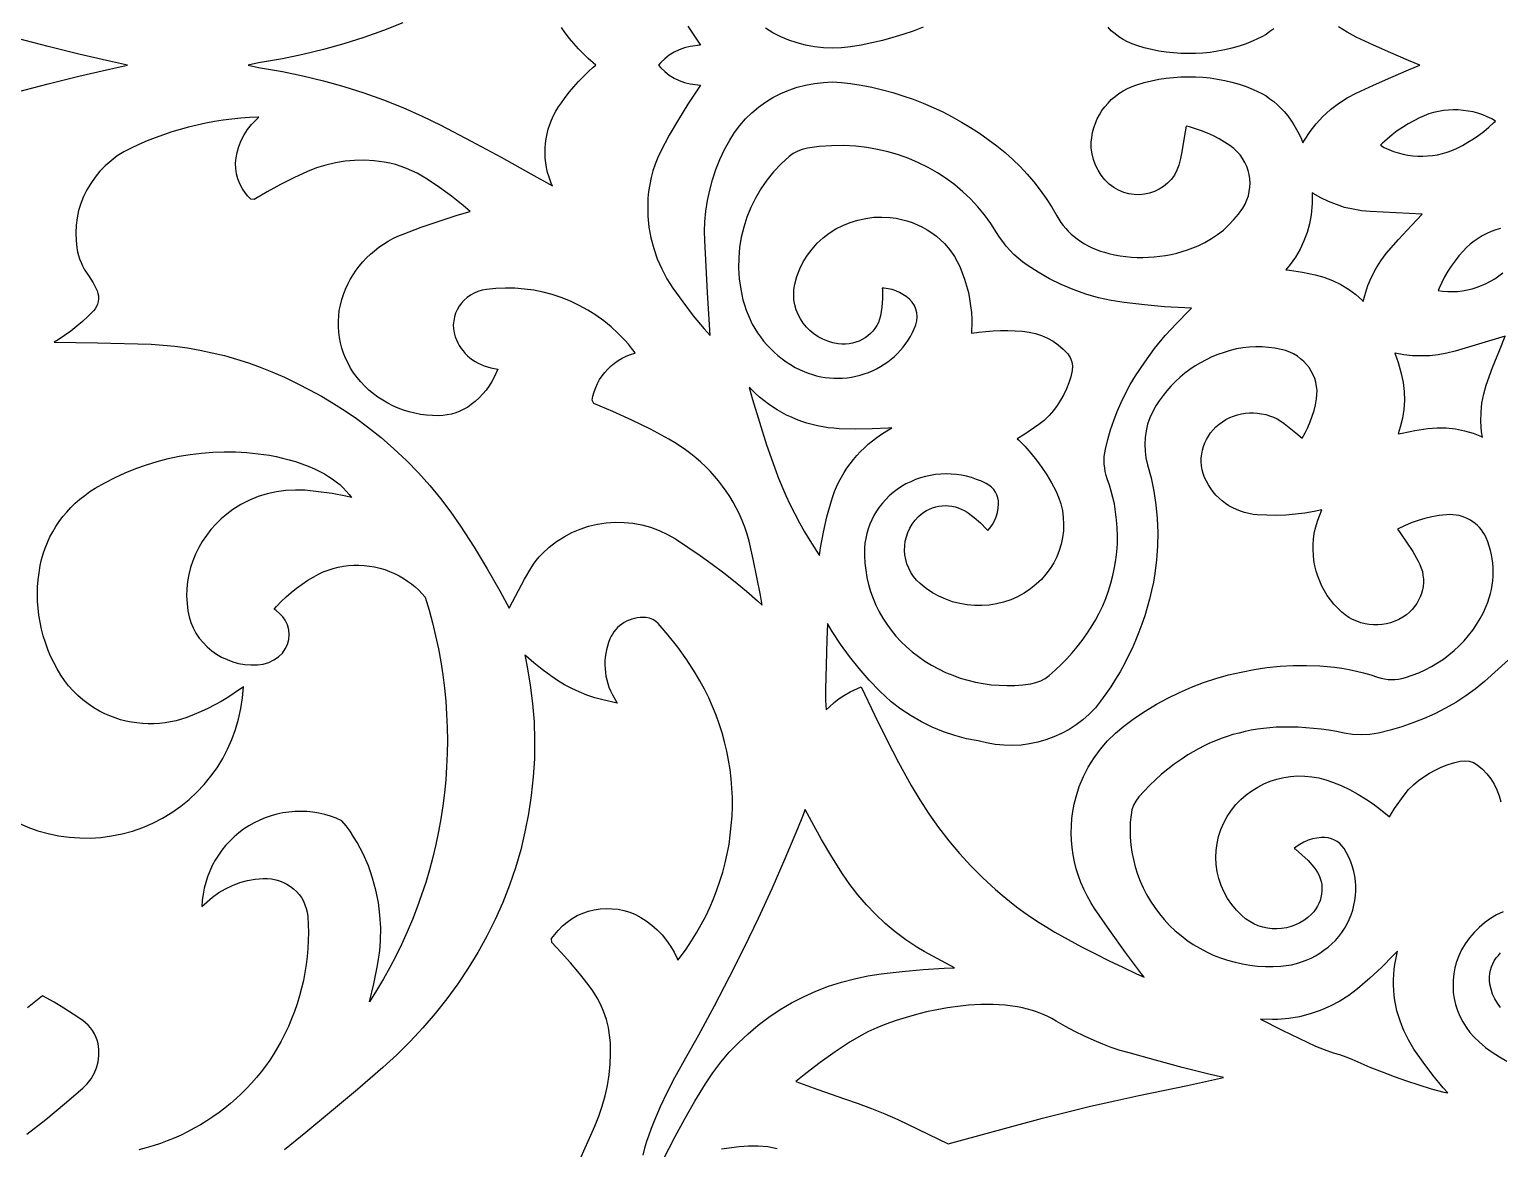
# Model space of a CAD drawing. Extents: x 2828 to 3228, y -800 to 800.
# Drawn here: x 2908.5 to 3010.6, y -75.3 to 2.5 of the extents above; entities that cross this region are included whole.
import ezdxf

# ---------------------------------------------------------------- set-up
doc = ezdxf.new("R2010")
doc.units = 0
doc.layers.add('LAYER_1', color=18, linetype='CONTINUOUS')

msp = doc.modelspace()

# ---------------------------------------------------------------- linework, layer by layer
at = {"layer": 'LAYER_1'}
for points in [[(2934.47, 2.95), (2933.12, 2.41), (2931.75, 1.92), (2930.36, 1.48), (2928.96, 1.08), (2927.53, 0.74), (2926.1, 0.45), (2924.45, 0.16), (2923.72, 0), (2923.72, 0), (2923.72, 0), (2924.45, -0.16), (2926.1, -0.45), (2927.53, -0.74), (2928.96, -1.08), (2930.36, -1.48), (2931.75, -1.92), (2933.12, -2.41), (2934.47, -2.95), (2935.8, -3.54), (2937.11, -4.18), (2939.21, -5.27), (2941.3, -6.39), (2943.36, -7.54), (2944.86, -8.39), (2944.79, -8.26), (2944.62, -7.79), (2944.52, -7.46), (2944.45, -7.12), (2944.39, -6.79), (2944.36, -6.45), (2944.34, -6.11), (2944.35, -5.77), (2944.38, -5.44), (2944.42, -5.11), (2944.49, -4.77), (2944.57, -4.45), (2944.68, -4.13), (2944.8, -3.81), (2944.94, -3.5), (2945.1, -3.2), (2945.28, -2.9), (2945.48, -2.62), (2945.75, -2.24), (2946.04, -1.86), (2946.34, -1.5), (2946.66, -1.14), (2946.99, -0.8), (2947.33, -0.47), (2947.68, -0.15), (2947.86, 0), (2947.68, 0.15), (2947.33, 0.47), (2946.99, 0.8), (2946.66, 1.14), (2946.34, 1.5), (2946.04, 1.86), (2945.75, 2.24), (2945.48, 2.62)], [(2954.26, 2.7), (2955.15, 1.38), (2954.42, 1.29), (2954.03, 1.2), (2953.65, 1.06), (2953.3, 0.9), (2952.97, 0.69), (2952.66, 0.45), (2952.38, 0.18), (2952.23, 0), (2952.38, -0.18), (2952.66, -0.45), (2952.97, -0.69), (2953.3, -0.9), (2953.65, -1.06), (2954.03, -1.2), (2954.42, -1.29), (2955.15, -1.38), (2954.26, -2.7), (2953.6, -3.77), (2952.97, -4.86), (2952.39, -5.97), (2952.18, -6.42), (2952, -6.88), (2951.84, -7.34), (2951.71, -7.81), (2951.61, -8.29), (2951.53, -8.77), (2951.49, -9.25), (2951.47, -9.74), (2951.47, -10.12), (2951.49, -10.5), (2951.56, -11.26), (2951.7, -12), (2951.89, -12.73), (2952.14, -13.45), (2952.45, -14.15), (2952.81, -14.83), (2953.22, -15.49), (2953.91, -16.45), (2954.63, -17.4), (2955.39, -18.32), (2955.8, -18.78), (2955.62, -15.78), (2955.44, -12.18), (2955.42, -11.54), (2955.45, -10.89), (2955.52, -10.15), (2955.63, -9.41), (2955.78, -8.68), (2955.98, -7.96), (2956.21, -7.25), (2956.49, -6.55), (2956.81, -5.87), (2957.17, -5.2), (2957.5, -4.68), (2957.86, -4.19), (2958.26, -3.73), (2958.7, -3.31), (2959.16, -2.92), (2959.66, -2.56), (2960.17, -2.25), (2960.71, -1.97), (2961.27, -1.73), (2961.85, -1.54), (2962.44, -1.38), (2963.05, -1.27), (2963.67, -1.2), (2964.29, -1.17), (2964.92, -1.2), (2965.56, -1.27), (2966.3, -1.39), (2967.04, -1.54), (2967.77, -1.71), (2968.49, -1.91), (2969.2, -2.13), (2969.91, -2.37), (2970.6, -2.64), (2971.29, -2.94), (2971.96, -3.25), (2972.62, -3.59), (2973.26, -3.95), (2973.9, -4.33), (2974.52, -4.73), (2975.12, -5.16), (2975.71, -5.6), (2976.29, -6.07), (2976.83, -6.55), (2977.34, -7.05), (2977.83, -7.57), (2978.3, -8.11), (2978.74, -8.68), (2979.15, -9.26), (2979.53, -9.86), (2979.88, -10.47), (2980.02, -10.7), (2980.16, -10.93), (2980.32, -11.14), (2980.5, -11.35), (2980.68, -11.54), (2980.87, -11.73), (2981.08, -11.91), (2981.3, -12.07), (2981.55, -12.25), (2981.81, -12.41), (2982.07, -12.55), (2982.34, -12.68), (2982.62, -12.81), (2982.91, -12.91), (2983.2, -13), (2983.5, -13.08), (2983.89, -13.17), (2984.28, -13.24), (2984.68, -13.29), (2985.07, -13.33), (2985.47, -13.35), (2985.86, -13.35), (2986.26, -13.34), (2986.65, -13.32), (2987.04, -13.27), (2987.43, -13.21), (2987.82, -13.14), (2988.21, -13.05), (2988.59, -12.95), (2988.96, -12.82), (2989.34, -12.69), (2989.7, -12.54), (2990.17, -12.31), (2990.62, -12.05), (2991.05, -11.76), (2991.45, -11.45), (2991.83, -11.1), (2992.18, -10.73), (2992.5, -10.34), (2992.8, -9.93), (2992.96, -9.65), (2993.09, -9.36), (2993.19, -9.07), (2993.25, -8.78), (2993.29, -8.48), (2993.31, -8.19), (2993.29, -7.89), (2993.24, -7.6), (2993.17, -7.31), (2993.07, -7.03), (2992.94, -6.75), (2992.79, -6.49), (2992.61, -6.24), (2992.4, -6.01), (2992.17, -5.79), (2991.91, -5.59), (2991.54, -5.34), (2991.16, -5.12), (2990.76, -4.91), (2990.36, -4.73), (2989.94, -4.56), (2989.52, -4.42), (2989.09, -4.29), (2988.86, -4.24), (2988.74, -5.02), (2988.57, -6.02), (2988.48, -6.48), (2988.36, -6.94), (2988.23, -7.3), (2988.05, -7.64), (2987.83, -7.94), (2987.58, -8.2), (2987.3, -8.43), (2987, -8.62), (2986.67, -8.78), (2986.33, -8.89), (2985.98, -8.97), (2985.61, -9), (2985.25, -8.99), (2984.88, -8.94), (2984.53, -8.84), (2984.18, -8.69), (2983.84, -8.5), (2983.53, -8.26), (2983.23, -7.97), (2982.97, -7.65), (2982.75, -7.3), (2982.57, -6.94), (2982.43, -6.56), (2982.33, -6.17), (2982.28, -5.77), (2982.28, -5.36), (2982.31, -5.02), (2982.37, -4.68), (2982.45, -4.36), (2982.56, -4.04), (2982.69, -3.73), (2982.84, -3.44), (2983.02, -3.15), (2983.22, -2.89), (2983.44, -2.63), (2983.67, -2.39), (2983.93, -2.17), (2984.2, -1.97), (2984.49, -1.78), (2984.8, -1.62), (2985.12, -1.48), (2985.45, -1.36), (2985.95, -1.21), (2986.45, -1.08), (2986.96, -0.98), (2987.47, -0.9), (2987.98, -0.85), (2988.49, -0.81), (2989, -0.8), (2989.52, -0.81), (2990.03, -0.84), (2990.54, -0.89), (2991.05, -0.97), (2991.55, -1.07), (2992.05, -1.19), (2992.55, -1.33), (2993.04, -1.49), (2993.52, -1.68), (2993.83, -1.82), (2994.13, -1.97), (2994.42, -2.14), (2994.69, -2.33), (2994.96, -2.53), (2995.21, -2.75), (2995.45, -2.98), (2995.68, -3.22), (2995.92, -3.52), (2996.14, -3.82), (2996.35, -4.14), (2996.54, -4.46), (2996.71, -4.79), (2996.87, -5.13), (2996.97, -5.4), (2997.08, -5.2), (2997.47, -4.61), (2997.9, -4.07), (2998.37, -3.56), (2998.89, -3.09), (2999.45, -2.67), (3000.05, -2.28), (3000.68, -1.95), (3001.88, -1.39), (3003.09, -0.85), (3004.31, -0.32), (3005.09, 0), (3005.08, 0), (3005.09, 0), (3004.31, 0.32), (3003.09, 0.85), (3001.88, 1.39), (3000.68, 1.95), (3000.05, 2.28), (2999.45, 2.67)], [(2970.6, 2.64), (2969.91, 2.37), (2969.2, 2.13), (2968.49, 1.91), (2967.77, 1.71), (2967.04, 1.54), (2966.3, 1.39), (2965.56, 1.27), (2964.92, 1.2), (2964.29, 1.17), (2963.67, 1.2), (2963.05, 1.27), (2962.44, 1.38), (2961.85, 1.54), (2961.27, 1.73), (2960.71, 1.97), (2960.17, 2.25), (2959.66, 2.56)], [(2994.96, 2.53), (2994.69, 2.33), (2994.42, 2.14), (2994.13, 1.97), (2993.83, 1.82), (2993.52, 1.68), (2993.04, 1.49), (2992.55, 1.33), (2992.05, 1.19), (2991.55, 1.07), (2991.05, 0.97), (2990.54, 0.89), (2990.03, 0.84), (2989.52, 0.81), (2989, 0.8), (2988.49, 0.81), (2987.98, 0.85), (2987.47, 0.9), (2986.96, 0.98), (2986.45, 1.08), (2985.95, 1.21), (2985.45, 1.36), (2985.12, 1.48), (2984.8, 1.62), (2984.49, 1.78), (2984.2, 1.97), (2983.93, 2.17), (2983.67, 2.39), (2983.44, 2.63)], [(2907.71, -1.86), (2909.83, -1.3), (2911.96, -0.77), (2914.1, -0.27), (2915.35, 0), (2915.34, 0), (2915.35, 0), (2914.1, 0.27), (2911.96, 0.77), (2909.83, 1.3), (2907.71, 1.86)], [(3010.7, -11.34), (3010.37, -11.44), (3010.05, -11.56), (3009.74, -11.7), (3009.43, -11.85), (3009.14, -12.03), (3008.86, -12.23), (3008.59, -12.44), (3008.34, -12.67), (3008.1, -12.92), (3007.81, -13.25), (3007.54, -13.6), (3007.28, -13.96), (3007.04, -14.32), (3006.82, -14.7), (3006.62, -15.09), (3006.44, -15.48), (3006.37, -15.66), (3006.67, -15.7), (3007.03, -15.73), (3007.38, -15.73), (3007.72, -15.71), (3008.07, -15.67), (3008.41, -15.61), (3008.74, -15.53), (3009.07, -15.43), (3009.39, -15.31), (3009.71, -15.17), (3010.01, -15.01), (3010.3, -14.83), (3010.58, -14.64), (3010.85, -14.42)], [(3011.26, -41.31), (3009.58, -42.81), (3008.95, -43.33), (3008.28, -43.81), (3007.59, -44.26), (3006.87, -44.67), (3006.14, -45.05), (3005.39, -45.39), (3004.62, -45.69), (3003.84, -45.96), (3003.04, -46.2), (3002.23, -46.39), (3001.63, -46.49), (3001.03, -46.52), (3000.43, -46.49), (2999.84, -46.4), (2999.3, -46.29), (2998.77, -46.2), (2998.24, -46.13), (2997.71, -46.07), (2997.17, -46.02), (2996.64, -45.99), (2996.1, -45.98), (2995.56, -45.98), (2995.12, -45.99), (2994.68, -46.02), (2994.25, -46.07), (2993.82, -46.13), (2993.39, -46.2), (2992.96, -46.28), (2992.54, -46.39), (2992.12, -46.5), (2991.71, -46.63), (2991.3, -46.77), (2990.9, -46.93), (2990.5, -47.1), (2990.11, -47.28), (2989.73, -47.48), (2989.35, -47.69), (2988.98, -47.91), (2988.51, -48.23), (2988.04, -48.55), (2987.6, -48.89), (2987.16, -49.25), (2986.74, -49.63), (2986.34, -50.01), (2985.95, -50.42), (2985.59, -50.82), (2985.38, -51.11), (2985.22, -51.4), (2985.1, -51.72), (2985.04, -52.06), (2984.99, -52.57), (2984.97, -53.1), (2984.98, -53.63), (2985.03, -54.15), (2985.1, -54.66), (2985.2, -55.18), (2985.33, -55.68), (2985.48, -56.18), (2985.67, -56.67), (2985.88, -57.15), (2986.12, -57.61), (2986.39, -58.07), (2986.69, -58.51), (2987.01, -58.94), (2987.35, -59.35), (2987.72, -59.75), (2988.1, -60.12), (2988.51, -60.46), (2988.92, -60.78), (2989.36, -61.07), (2989.81, -61.34), (2990.28, -61.59), (2990.75, -61.81), (2991.25, -62), (2991.75, -62.17), (2992.26, -62.31), (2992.78, -62.43), (2993.3, -62.52), (2993.83, -62.57), (2994.37, -62.61), (2994.91, -62.61), (2995.45, -62.58), (2995.82, -62.54), (2996.18, -62.48), (2996.53, -62.39), (2996.88, -62.29), (2997.21, -62.17), (2997.54, -62.02), (2997.85, -61.86), (2998.15, -61.68), (2998.44, -61.48), (2998.72, -61.27), (2998.98, -61.03), (2999.23, -60.79), (2999.46, -60.52), (2999.67, -60.25), (2999.86, -59.96), (3000.04, -59.65), (3000.19, -59.33), (3000.33, -59.01), (3000.44, -58.68), (3000.52, -58.35), (3000.59, -58.02), (3000.63, -57.68), (3000.65, -57.34), (3000.65, -57), (3000.62, -56.67), (3000.58, -56.33), (3000.51, -56), (3000.42, -55.67), (3000.3, -55.34), (3000.17, -55.02), (3000.01, -54.71), (2999.83, -54.41), (2999.69, -54.23), (2999.54, -54.07), (2999.36, -53.93), (2999.17, -53.82), (2998.96, -53.73), (2998.74, -53.67), (2998.51, -53.64), (2998.27, -53.64), (2997.95, -53.68), (2997.64, -53.74), (2997.33, -53.84), (2997.04, -53.96), (2996.76, -54.12), (2996.5, -54.29), (2996.37, -54.41), (2996.45, -54.46), (2996.91, -54.84), (2997.34, -55.25), (2997.74, -55.7), (2997.88, -55.88), (2998, -56.08), (2998.1, -56.28), (2998.18, -56.49), (2998.24, -56.7), (2998.28, -56.92), (2998.29, -57.14), (2998.29, -57.36), (2998.27, -57.58), (2998.23, -57.8), (2998.17, -58.01), (2998.09, -58.22), (2997.99, -58.42), (2997.87, -58.61), (2997.74, -58.8), (2997.58, -58.97), (2997.32, -59.2), (2997.05, -59.4), (2996.76, -59.58), (2996.46, -59.72), (2996.15, -59.83), (2995.83, -59.91), (2995.5, -59.97), (2995.17, -59.99), (2994.85, -59.98), (2994.52, -59.94), (2994.2, -59.87), (2993.88, -59.77), (2993.57, -59.64), (2993.28, -59.48), (2992.99, -59.29), (2992.73, -59.07), (2992.36, -58.69), (2992.03, -58.29), (2991.75, -57.87), (2991.5, -57.43), (2991.3, -56.97), (2991.14, -56.5), (2991.03, -56.02), (2990.96, -55.53), (2990.93, -55.04), (2990.95, -54.55), (2991.02, -54.06), (2991.12, -53.58), (2991.28, -53.1), (2991.48, -52.63), (2991.72, -52.18), (2992.01, -51.75), (2992.32, -51.36), (2992.67, -51.01), (2993.03, -50.68), (2993.42, -50.4), (2993.84, -50.14), (2994.27, -49.92), (2994.71, -49.74), (2995.17, -49.59), (2995.64, -49.48), (2996.12, -49.41), (2996.61, -49.37), (2997.1, -49.38), (2997.59, -49.42), (2998.08, -49.5), (2998.57, -49.63), (2999.04, -49.79), (2999.64, -50.04), (3000.22, -50.32), (3000.78, -50.63), (3001.33, -50.96), (3001.86, -51.31), (3002.37, -51.69), (3002.86, -52.09), (3002.98, -52.2), (3003.34, -51.64), (3004, -50.7), (3004.31, -50.32), (3004.65, -49.98), (3005, -49.69), (3005.37, -49.42), (3005.76, -49.18), (3006.15, -48.96), (3006.57, -48.77), (3007, -48.6), (3007.43, -48.46), (3007.9, -48.34), (3008.2, -48.31), (3008.52, -48.34), (3008.82, -48.44), (3009.08, -48.6), (3009.44, -48.9), (3009.75, -49.22), (3010.02, -49.57), (3010.26, -49.94), (3010.45, -50.33), (3010.61, -50.74), (3010.72, -51.17)], [(2952.54, -76.04), (2953.37, -74.42), (2954.04, -73.18), (2954.74, -71.96), (2955.48, -70.75), (2955.99, -69.99), (2956.54, -69.26), (2957.14, -68.56), (2957.77, -67.9), (2958.44, -67.27), (2959.15, -66.67), (2959.89, -66.12), (2960.67, -65.6), (2961.47, -65.13), (2962.3, -64.7), (2963.15, -64.32), (2964.03, -63.98), (2964.92, -63.69), (2965.83, -63.45), (2966.75, -63.26), (2967.68, -63.12), (2969.14, -62.95), (2970.6, -62.82), (2972.06, -62.73), (2972.79, -62.7), (2970.68, -61.57), (2970.17, -61.27), (2969.4, -60.75), (2968.67, -60.2), (2967.96, -59.61), (2967.3, -58.98), (2966.66, -58.33), (2966.07, -57.63), (2965.51, -56.91), (2965, -56.16), (2964.25, -54.98), (2963.54, -53.78), (2962.86, -52.56), (2962.41, -51.71), (2962.22, -52.18), (2961.87, -53.04), (2961, -55.13), (2960.09, -57.21), (2959.14, -59.27), (2958.16, -61.32), (2957.14, -63.35), (2956.09, -65.37), (2955, -67.37), (2953.88, -69.35), (2953.33, -70.34), (2952.82, -71.34), (2952.33, -72.36), (2951.89, -73.39), (2951.71, -73.85), (2951.55, -74.31), (2951.39, -74.77), (2951.26, -75.23), (2951.14, -75.7)], [(3010.89, -58.8), (3010.43, -59.02), (3010, -59.28), (3009.59, -59.57), (3009.21, -59.89), (3008.86, -60.24), (3008.54, -60.62), (3008.25, -61.02), (3008, -61.45), (3007.81, -61.86), (3007.65, -62.27), (3007.53, -62.69), (3007.45, -63.12), (3007.4, -63.55), (3007.4, -63.98), (3007.42, -64.41), (3007.48, -64.83), (3007.58, -65.25), (3007.71, -65.66), (3007.88, -66.06), (3008.08, -66.45), (3008.31, -66.82), (3008.58, -67.18), (3008.87, -67.52), (3009.21, -67.84), (3009.66, -68.22), (3010.13, -68.56), (3010.62, -68.88), (3011.13, -69.17)], [(3010.69, -65.45), (3010.48, -65.16), (3010.3, -64.85), (3010.15, -64.53), (3010.04, -64.18), (3009.96, -63.82), (3009.93, -63.57), (3009.93, -63.33), (3009.96, -63.09), (3010, -62.86), (3010.07, -62.63), (3010.16, -62.41), (3010.27, -62.21), (3010.4, -62.01), (3010.55, -61.83), (3010.71, -61.66)], [(2908.35, -74.25), (2909.67, -73.22), (2910.97, -72.15), (2912.24, -71.06), (2912.55, -70.75), (2912.82, -70.41), (2913.03, -70.04), (2913.2, -69.64), (2913.31, -69.23), (2913.36, -68.81), (2913.36, -68.38), (2913.3, -67.96), (2913.24, -67.72), (2913.15, -67.49), (2913.05, -67.27), (2912.92, -67.06), (2912.78, -66.86), (2912.61, -66.68), (2912.43, -66.51), (2912.24, -66.36), (2911.58, -65.92), (2910.92, -65.5), (2910.24, -65.09), (2909.44, -64.65), (2908.41, -65.47)], [(2960.46, -75.26), (2959.81, -75.14), (2959.15, -75.08), (2958.48, -75.08), (2958.15, -75.1), (2957.82, -75.13), (2956.6, -75.3)]]:
    msp.add_lwpolyline(points, dxfattribs=at)
for points in [[(2923.15, -8.24), (2923.01, -7.89), (2922.92, -7.54), (2922.86, -7.17), (2922.85, -6.8), (2922.88, -6.43), (2922.95, -6.06), (2923.08, -5.64), (2923.24, -5.24), (2923.44, -4.85), (2923.68, -4.48), (2923.95, -4.13), (2924.25, -3.81), (2924.46, -3.61), (2924.43, -3.62), (2923.82, -3.64), (2923.21, -3.69), (2922.6, -3.75), (2921.99, -3.83), (2921.38, -3.92), (2920.78, -4.03), (2920.19, -4.16), (2919.59, -4.3), (2919.01, -4.46), (2918.42, -4.64), (2917.84, -4.83), (2917.27, -5.04), (2916.7, -5.26), (2916.14, -5.5), (2915.59, -5.76), (2915.1, -6.02), (2914.63, -6.31), (2914.2, -6.64), (2913.8, -6.99), (2913.43, -7.37), (2913.09, -7.78), (2912.79, -8.21), (2912.52, -8.65), (2912.3, -9.12), (2912.11, -9.6), (2911.95, -10.09), (2911.84, -10.6), (2911.78, -11.12), (2911.75, -11.64), (2911.77, -12.17), (2911.83, -12.7), (2911.88, -12.96), (2911.94, -13.21), (2912.02, -13.45), (2912.12, -13.7), (2912.22, -13.94), (2912.34, -14.17), (2912.48, -14.39), (2912.63, -14.62), (2912.8, -14.86), (2912.95, -15.12), (2913.1, -15.39), (2913.23, -15.67), (2913.29, -15.85), (2913.33, -16.03), (2913.33, -16.22), (2913.31, -16.41), (2913.27, -16.59), (2913.2, -16.76), (2913.1, -16.92), (2912.98, -17.07), (2912.6, -17.45), (2912.22, -17.8), (2911.82, -18.14), (2911.4, -18.47), (2910.97, -18.78), (2910.53, -19.07), (2910.25, -19.24), (2913.25, -19.29), (2916.98, -19.39), (2917.81, -19.44), (2918.63, -19.52), (2919.5, -19.64), (2920.36, -19.79), (2921.22, -19.97), (2922.07, -20.17), (2922.91, -20.41), (2923.74, -20.68), (2924.56, -20.97), (2925.37, -21.29), (2926.25, -21.68), (2927.12, -22.1), (2927.98, -22.54), (2928.82, -23), (2929.64, -23.49), (2930.45, -24.01), (2931.24, -24.55), (2932.01, -25.12), (2932.95, -25.86), (2933.85, -26.64), (2934.72, -27.46), (2935.55, -28.31), (2936.34, -29.19), (2937.09, -30.1), (2937.8, -31.04), (2938.46, -32.01), (2939.41, -33.49), (2940.32, -34.99), (2941.2, -36.51), (2941.86, -37.71), (2942.08, -37.27), (2942.49, -36.49), (2942.92, -35.71), (2943.36, -34.95), (2943.54, -34.67), (2943.73, -34.41), (2943.93, -34.16), (2944.16, -33.91), (2944.63, -33.48), (2945.13, -33.09), (2945.66, -32.75), (2946.21, -32.46), (2946.78, -32.22), (2947.37, -32.03), (2947.98, -31.89), (2948.59, -31.79), (2949.21, -31.75), (2949.83, -31.76), (2950.45, -31.82), (2951.07, -31.93), (2951.67, -32.1), (2952.27, -32.32), (2952.85, -32.59), (2953.41, -32.91), (2954.27, -33.47), (2955.11, -34.05), (2955.94, -34.65), (2956.75, -35.26), (2957.55, -35.89), (2958.33, -36.54), (2959.1, -37.21), (2959.42, -37.5), (2959.3, -36.81), (2959.06, -35.56), (2958.8, -34.31), (2958.51, -33.07), (2958.37, -32.57), (2958.21, -32.09), (2958.03, -31.62), (2957.82, -31.15), (2957.62, -30.75), (2957.41, -30.36), (2957.18, -29.97), (2956.93, -29.6), (2956.67, -29.24), (2956.39, -28.88), (2956.1, -28.54), (2955.8, -28.2), (2955.49, -27.88), (2955.16, -27.57), (2954.82, -27.27), (2954.46, -26.99), (2954.1, -26.72), (2953.72, -26.46), (2953.33, -26.21), (2952.94, -25.98), (2951.67, -25.29), (2950.38, -24.65), (2949.06, -24.06), (2947.73, -23.5), (2947.61, -23.28), (2947.66, -22.98), (2947.75, -22.68), (2947.86, -22.38), (2947.98, -22.1), (2948.13, -21.83), (2948.3, -21.58), (2948.49, -21.34), (2948.7, -21.11), (2948.93, -20.89), (2949.17, -20.7), (2949.42, -20.52), (2949.69, -20.36), (2949.98, -20.22), (2950.28, -20.1), (2950.58, -20), (2950.6, -19.99), (2950.35, -19.66), (2950.13, -19.39), (2949.9, -19.12), (2949.43, -18.64), (2948.94, -18.18), (2948.42, -17.76), (2947.88, -17.37), (2947.31, -17.01), (2946.72, -16.69), (2946.1, -16.4), (2945.47, -16.14), (2944.84, -15.94), (2944.21, -15.77), (2943.56, -15.64), (2942.91, -15.55), (2942.25, -15.49), (2941.59, -15.48), (2940.93, -15.51), (2940.27, -15.58), (2939.97, -15.64), (2939.68, -15.73), (2939.41, -15.84), (2939.16, -15.98), (2938.93, -16.14), (2938.72, -16.33), (2938.54, -16.53), (2938.38, -16.75), (2938.24, -16.99), (2938.13, -17.23), (2938.05, -17.49), (2938, -17.76), (2937.97, -18.03), (2937.98, -18.31), (2938.03, -18.59), (2938.1, -18.87), (2938.19, -19.08), (2938.28, -19.29), (2938.39, -19.48), (2938.51, -19.67), (2938.65, -19.85), (2938.8, -20.02), (2938.96, -20.18), (2939.13, -20.33), (2939.31, -20.46), (2939.5, -20.59), (2939.7, -20.7), (2939.91, -20.8), (2940.12, -20.89), (2940.35, -20.96), (2940.58, -21.02), (2941.07, -21.11), (2940.82, -21.66), (2940.65, -21.98), (2940.46, -22.28), (2940.25, -22.57), (2940.02, -22.84), (2939.77, -23.11), (2939.5, -23.35), (2939.22, -23.58), (2938.97, -23.75), (2938.7, -23.9), (2938.43, -24.03), (2938.14, -24.14), (2937.85, -24.23), (2937.55, -24.29), (2937.24, -24.33), (2936.93, -24.35), (2936.52, -24.34), (2936.11, -24.31), (2935.7, -24.26), (2935.3, -24.18), (2934.91, -24.08), (2934.52, -23.96), (2934.14, -23.82), (2933.78, -23.66), (2933.42, -23.48), (2933.07, -23.28), (2932.74, -23.06), (2932.42, -22.82), (2932.11, -22.57), (2931.82, -22.29), (2931.54, -22), (2931.29, -21.69), (2931.05, -21.37), (2930.84, -21.05), (2930.66, -20.71), (2930.49, -20.36), (2930.35, -20.01), (2930.23, -19.65), (2930.13, -19.29), (2930.06, -18.92), (2930.01, -18.54), (2929.99, -18.17), (2929.99, -17.79), (2930.01, -17.41), (2930.05, -17.03), (2930.13, -16.66), (2930.22, -16.28), (2930.34, -15.92), (2930.48, -15.56), (2930.64, -15.22), (2930.81, -14.89), (2931.01, -14.57), (2931.22, -14.25), (2931.44, -13.96), (2931.68, -13.67), (2931.94, -13.39), (2932.21, -13.13), (2932.5, -12.89), (2932.8, -12.65), (2933.12, -12.44), (2933.44, -12.23), (2933.78, -12.05), (2934.13, -11.88), (2934.49, -11.73), (2935.73, -11.26), (2936.98, -10.83), (2938.24, -10.43), (2939.15, -10.17), (2938.65, -9.75), (2937.84, -9.11), (2937.01, -8.5), (2936.16, -7.91), (2935.82, -7.7), (2935.46, -7.5), (2935.1, -7.33), (2934.73, -7.17), (2934.34, -7.03), (2933.96, -6.91), (2933.56, -6.81), (2933.16, -6.73), (2932.48, -6.65), (2931.8, -6.61), (2931.12, -6.62), (2930.45, -6.68), (2929.78, -6.78), (2929.12, -6.94), (2928.48, -7.14), (2927.84, -7.39), (2926.89, -7.83), (2925.96, -8.3), (2925.05, -8.8), (2924.15, -9.34), (2923.9, -9.3), (2923.71, -9.1), (2923.53, -8.89), (2923.32, -8.58)], [(3010.22, -4.01), (3010.35, -3.88), (3010.09, -3.73), (3009.78, -3.58), (3009.46, -3.45), (3009.13, -3.34), (3008.79, -3.25), (3008.46, -3.19), (3008.11, -3.14), (3007.77, -3.11), (3007.42, -3.11), (3007.08, -3.12), (3006.74, -3.16), (3006.39, -3.22), (3006.05, -3.29), (3005.72, -3.39), (3005.39, -3.51), (3005.07, -3.66), (3004.67, -3.86), (3004.28, -4.08), (3003.9, -4.32), (3003.53, -4.57), (3003.17, -4.84), (3002.83, -5.13), (3002.5, -5.43), (3002.37, -5.56), (3002.63, -5.71), (3002.94, -5.86), (3003.26, -5.99), (3003.59, -6.09), (3003.93, -6.18), (3004.26, -6.25), (3004.61, -6.3), (3004.95, -6.32), (3005.3, -6.33), (3005.64, -6.31), (3005.98, -6.28), (3006.33, -6.22), (3006.66, -6.14), (3007, -6.04), (3007.33, -5.92), (3007.65, -5.78), (3008.05, -5.58), (3008.44, -5.36), (3008.82, -5.12), (3009.19, -4.87), (3009.55, -4.6), (3009.89, -4.31)], [(2969.86, -18.58), (2969.98, -18.31), (2970.09, -18.04), (2970.16, -17.76), (2970.19, -17.48), (2970.17, -17.21), (2970.1, -16.95), (2970, -16.7), (2969.85, -16.46), (2969.66, -16.25), (2969.43, -16.06), (2969.2, -15.92), (2968.96, -15.79), (2968.7, -15.68), (2968.44, -15.59), (2968.17, -15.53), (2967.89, -15.49), (2967.75, -15.48), (2967.77, -15.61), (2967.78, -16.21), (2967.74, -16.81), (2967.64, -17.4), (2967.57, -17.64), (2967.49, -17.87), (2967.38, -18.08), (2967.25, -18.28), (2967.1, -18.47), (2966.94, -18.64), (2966.76, -18.8), (2966.57, -18.94), (2966.37, -19.06), (2966.15, -19.16), (2965.93, -19.25), (2965.7, -19.31), (2965.46, -19.36), (2965.21, -19.38), (2964.96, -19.38), (2964.71, -19.35), (2964.34, -19.28), (2963.98, -19.17), (2963.64, -19.03), (2963.32, -18.86), (2963.02, -18.66), (2962.74, -18.44), (2962.49, -18.19), (2962.27, -17.91), (2962.08, -17.62), (2961.92, -17.31), (2961.79, -16.99), (2961.69, -16.65), (2961.63, -16.3), (2961.61, -15.94), (2961.63, -15.58), (2961.69, -15.21), (2961.84, -14.67), (2962.03, -14.15), (2962.28, -13.66), (2962.56, -13.2), (2962.89, -12.77), (2963.25, -12.37), (2963.65, -12), (2964.08, -11.68), (2964.54, -11.38), (2965.02, -11.13), (2965.53, -10.93), (2966.06, -10.76), (2966.61, -10.64), (2967.17, -10.57), (2967.74, -10.55), (2968.32, -10.58), (2968.72, -10.63), (2969.1, -10.71), (2969.48, -10.81), (2969.85, -10.93), (2970.21, -11.08), (2970.56, -11.25), (2970.89, -11.44), (2971.21, -11.65), (2971.52, -11.88), (2971.81, -12.13), (2972.08, -12.39), (2972.33, -12.68), (2972.56, -12.98), (2972.78, -13.3), (2972.97, -13.63), (2973.14, -13.98), (2973.32, -14.42), (2973.48, -14.87), (2973.62, -15.32), (2973.74, -15.78), (2973.83, -16.24), (2973.9, -16.71), (2973.95, -17.18), (2973.98, -17.65), (2973.98, -18.03), (2973.96, -18.4), (2973.95, -18.62), (2973.95, -18.62), (2974.46, -18.55), (2974.96, -18.5), (2975.47, -18.46), (2975.98, -18.44), (2976.49, -18.44), (2977, -18.45), (2977.51, -18.48), (2977.96, -18.54), (2978.4, -18.64), (2978.83, -18.78), (2979.24, -18.96), (2979.63, -19.18), (2979.99, -19.43), (2980.33, -19.72), (2980.65, -20.05), (2980.82, -20.31), (2980.93, -20.6), (2980.98, -20.91), (2980.95, -21.21), (2980.85, -21.65), (2980.72, -22.07), (2980.56, -22.48), (2980.37, -22.88), (2980.15, -23.26), (2979.91, -23.63), (2979.65, -23.99), (2979.35, -24.33), (2979.01, -24.67), (2978.63, -24.97), (2977.67, -25.62), (2977.14, -25.96), (2977.22, -26.02), (2977.66, -26.47), (2978.09, -26.94), (2978.48, -27.43), (2978.85, -27.94), (2979.2, -28.46), (2979.52, -29), (2979.81, -29.56), (2980, -30.01), (2980.16, -30.47), (2980.27, -30.94), (2980.33, -31.41), (2980.36, -31.88), (2980.34, -32.34), (2980.29, -32.81), (2980.19, -33.27), (2980.05, -33.71), (2979.88, -34.15), (2979.67, -34.57), (2979.42, -34.97), (2979.13, -35.36), (2978.81, -35.72), (2978.45, -36.06), (2978.06, -36.37), (2977.62, -36.67), (2977.16, -36.92), (2976.68, -37.13), (2976.19, -37.29), (2975.69, -37.42), (2975.18, -37.5), (2974.67, -37.54), (2974.16, -37.53), (2973.65, -37.49), (2973.15, -37.4), (2972.65, -37.27), (2972.17, -37.1), (2971.7, -36.89), (2971.24, -36.64), (2970.81, -36.35), (2970.4, -36.01), (2970.15, -35.77), (2969.94, -35.51), (2969.75, -35.23), (2969.6, -34.94), (2969.48, -34.64), (2969.39, -34.33), (2969.34, -34.02), (2969.31, -33.7), (2969.32, -33.38), (2969.36, -33.07), (2969.44, -32.76), (2969.54, -32.45), (2969.68, -32.15), (2969.85, -31.87), (2970.05, -31.6), (2970.29, -31.35), (2970.46, -31.19), (2970.65, -31.05), (2970.84, -30.93), (2971.05, -30.83), (2971.26, -30.74), (2971.48, -30.68), (2971.7, -30.63), (2971.92, -30.6), (2972.14, -30.59), (2972.37, -30.6), (2972.6, -30.63), (2972.82, -30.68), (2973.04, -30.74), (2973.25, -30.83), (2973.46, -30.93), (2973.66, -31.05), (2974.14, -31.41), (2974.59, -31.8), (2975.01, -32.22), (2975.1, -32.33), (2975.24, -32.16), (2975.42, -31.91), (2975.56, -31.65), (2975.68, -31.37), (2975.77, -31.08), (2975.82, -30.78), (2975.84, -30.48), (2975.83, -30.26), (2975.79, -30.05), (2975.72, -29.85), (2975.62, -29.66), (2975.5, -29.48), (2975.35, -29.32), (2975.17, -29.18), (2974.97, -29.06), (2974.65, -28.9), (2974.31, -28.77), (2973.97, -28.65), (2973.62, -28.55), (2973.27, -28.48), (2972.91, -28.43), (2972.55, -28.4), (2972.19, -28.39), (2971.83, -28.4), (2971.47, -28.44), (2971.12, -28.49), (2970.76, -28.57), (2970.42, -28.67), (2970.07, -28.79), (2969.74, -28.93), (2969.41, -29.09), (2969.1, -29.27), (2968.8, -29.47), (2968.51, -29.68), (2968.25, -29.91), (2968, -30.16), (2967.77, -30.42), (2967.55, -30.69), (2967.36, -30.97), (2967.18, -31.27), (2967.03, -31.57), (2966.89, -31.88), (2966.78, -32.2), (2966.68, -32.53), (2966.61, -32.87), (2966.56, -33.21), (2966.54, -33.55), (2966.53, -34.07), (2966.56, -34.58), (2966.61, -35.08), (2966.7, -35.58), (2966.81, -36.08), (2966.95, -36.56), (2967.12, -37.04), (2967.32, -37.51), (2967.55, -37.96), (2967.8, -38.4), (2968.08, -38.83), (2968.38, -39.25), (2968.71, -39.65), (2969.06, -40.03), (2969.44, -40.4), (2969.84, -40.75), (2970.27, -41.08), (2970.72, -41.39), (2971.19, -41.68), (2971.67, -41.94), (2972.16, -42.18), (2972.66, -42.38), (2973.18, -42.57), (2973.7, -42.72), (2974.23, -42.85), (2974.77, -42.95), (2975.32, -43.03), (2975.87, -43.07), (2976.42, -43.09), (2976.97, -43.08), (2977.53, -43.04), (2978.08, -42.97), (2978.43, -42.89), (2978.77, -42.77), (2979.07, -42.6), (2979.36, -42.39), (2979.78, -42.02), (2980.18, -41.63), (2980.57, -41.23), (2980.95, -40.82), (2981.3, -40.39), (2981.64, -39.95), (2981.97, -39.5), (2982.27, -39.04), (2982.56, -38.55), (2982.82, -38.06), (2983.07, -37.55), (2983.28, -37.04), (2983.47, -36.52), (2983.64, -35.98), (2983.78, -35.45), (2983.9, -34.9), (2983.99, -34.35), (2984.05, -33.8), (2984.09, -33.24), (2984.1, -32.69), (2984.08, -32.13), (2984.04, -31.58), (2983.97, -31.02), (2983.88, -30.47), (2983.78, -30.03), (2983.67, -29.6), (2983.54, -29.17), (2983.39, -28.73), (2983.31, -28.49), (2983.25, -28.23), (2983.21, -27.97), (2983.18, -27.71), (2983.17, -27.45), (2983.18, -27.19), (2983.21, -26.93), (2983.26, -26.67), (2983.42, -26), (2983.62, -25.34), (2983.84, -24.69), (2984.08, -24.05), (2984.36, -23.42), (2984.66, -22.8), (2984.99, -22.19), (2985.35, -21.59), (2985.99, -20.62), (2986.68, -19.68), (2987.42, -18.78), (2988.21, -17.91), (2989.06, -17.06), (2989.24, -16.88), (2988.77, -16.86), (2987.37, -16.78), (2985.97, -16.65), (2984.57, -16.49), (2983.66, -16.35), (2982.77, -16.15), (2981.89, -15.9), (2981.02, -15.59), (2980.18, -15.24), (2979.37, -14.84), (2978.58, -14.39), (2977.82, -13.89), (2977.5, -13.65), (2977.2, -13.4), (2976.91, -13.14), (2976.63, -12.86), (2976.37, -12.57), (2976.13, -12.26), (2975.91, -11.94), (2975.7, -11.62), (2975.3, -10.99), (2974.87, -10.39), (2974.4, -9.83), (2973.9, -9.29), (2973.36, -8.79), (2972.8, -8.31), (2972.21, -7.88), (2971.59, -7.47), (2970.95, -7.11), (2970.29, -6.78), (2969.6, -6.48), (2968.89, -6.23), (2968.17, -6.02), (2967.43, -5.85), (2966.68, -5.72), (2965.92, -5.63), (2965.07, -5.59), (2964.23, -5.6), (2963.39, -5.66), (2962.56, -5.76), (2962.21, -5.85), (2961.89, -5.97), (2961.58, -6.13), (2961.3, -6.34), (2960.74, -6.86), (2960.22, -7.41), (2959.75, -7.99), (2959.33, -8.6), (2958.96, -9.23), (2958.63, -9.89), (2958.36, -10.56), (2958.14, -11.25), (2957.97, -11.95), (2957.85, -12.67), (2957.79, -13.39), (2957.78, -14.11), (2957.83, -14.84), (2957.93, -15.57), (2958.09, -16.29), (2958.19, -16.65), (2958.31, -17.01), (2958.44, -17.34), (2958.58, -17.66), (2958.73, -17.98), (2958.91, -18.29), (2959.09, -18.59), (2959.3, -18.88), (2959.52, -19.16), (2959.75, -19.43), (2959.99, -19.69), (2960.25, -19.94), (2960.52, -20.17), (2960.8, -20.4), (2961.1, -20.61), (2961.4, -20.8), (2961.72, -20.99), (2962.05, -21.16), (2962.33, -21.28), (2962.62, -21.39), (2962.91, -21.49), (2963.2, -21.57), (2963.5, -21.64), (2963.8, -21.69), (2964.1, -21.72), (2964.4, -21.74), (2964.71, -21.75), (2965.01, -21.74), (2965.32, -21.71), (2965.62, -21.67), (2965.92, -21.61), (2966.22, -21.54), (2966.51, -21.45), (2966.8, -21.34), (2967.09, -21.22), (2967.37, -21.09), (2967.64, -20.94), (2967.89, -20.78), (2968.14, -20.61), (2968.38, -20.42), (2968.61, -20.23), (2968.83, -20.02), (2969.03, -19.8), (2969.22, -19.58), (2969.4, -19.34), (2969.57, -19.09), (2969.72, -18.84)], [(3003.62, -12.1), (3004.51, -11.14), (3005.25, -10.36), (3001.64, -10.17), (3001.05, -10.11), (3000.46, -10.01), (2999.87, -9.88), (2999.3, -9.69), (2998.75, -9.47), (2998.21, -9.21), (2997.69, -8.91), (2997.63, -8.87), (2997.61, -9.61), (2997.54, -10.39), (2997.43, -11.01), (2997.27, -11.62), (2997.05, -12.21), (2996.78, -12.78), (2996.47, -13.33), (2996.1, -13.85), (2995.79, -14.21), (2996.04, -14.24), (2996.94, -14.38), (2997.83, -14.56), (2998.44, -14.73), (2999.04, -14.95), (2999.61, -15.23), (3000.15, -15.55), (3000.65, -15.93), (3001.12, -16.35), (3001.17, -16.41), (3001.27, -16.01), (3001.49, -15.31), (3001.73, -14.72), (3002.03, -14.15), (3002.38, -13.6), (3002.76, -13.09)], [(3005.18, -20.2), (3004.58, -20.18), (3003.98, -20.12), (3003.39, -20.01), (3003.35, -20), (3003.58, -20.66), (3003.81, -21.42), (3003.94, -22.04), (3004.01, -22.66), (3004.03, -23.29), (3003.99, -23.91), (3003.89, -24.53), (3003.74, -25.14), (3003.59, -25.61), (3003.87, -25.55), (3004.76, -25.38), (3005.66, -25.24), (3006.29, -25.19), (3006.93, -25.2), (3007.57, -25.27), (3008.19, -25.39), (3008.8, -25.57), (3009.39, -25.8), (3009.45, -25.84), (3009.39, -25.47), (3009.34, -24.74), (3009.35, -24.11), (3009.41, -23.47), (3009.54, -22.84), (3009.71, -22.23), (3010.14, -21.01), (3010.62, -19.82), (3011.03, -18.82), (3007.54, -19.86), (3006.97, -20.01), (3006.38, -20.12), (3005.78, -20.18)], [(2991.07, -20.1), (2990.66, -20.27), (2990.26, -20.46), (2989.87, -20.67), (2989.49, -20.89), (2989.12, -21.14), (2988.77, -21.4), (2988.44, -21.68), (2988.12, -21.98), (2987.81, -22.29), (2987.53, -22.61), (2987.26, -22.95), (2987, -23.31), (2986.77, -23.67), (2986.56, -24.05), (2986.35, -24.49), (2986.19, -24.94), (2986.08, -25.4), (2986.01, -25.86), (2985.99, -26.33), (2986.01, -26.8), (2986.07, -27.27), (2986.19, -27.75), (2986.43, -28.66), (2986.63, -29.6), (2986.77, -30.54), (2986.86, -31.49), (2986.9, -32.45), (2986.88, -33.4), (2986.81, -34.36), (2986.69, -35.31), (2986.59, -35.91), (2986.46, -36.5), (2986.33, -37.09), (2986.17, -37.67), (2985.99, -38.25), (2985.8, -38.82), (2985.59, -39.39), (2985.36, -39.95), (2985.12, -40.51), (2984.85, -41.05), (2984.58, -41.59), (2984.28, -42.13), (2983.97, -42.65), (2983.64, -43.17), (2983.3, -43.67), (2982.93, -44.17), (2982.56, -44.64), (2982.14, -45.07), (2981.7, -45.46), (2981.23, -45.82), (2980.74, -46.14), (2980.22, -46.42), (2979.68, -46.66), (2979.13, -46.86), (2978.56, -47.03), (2977.98, -47.14), (2977.4, -47.22), (2976.8, -47.25), (2976.2, -47.24), (2975.6, -47.18), (2975, -47.08), (2974.43, -46.93), (2973.62, -46.78), (2972.8, -46.57), (2972.01, -46.3), (2971.23, -45.98), (2970.48, -45.62), (2969.76, -45.2), (2969.06, -44.74), (2968.39, -44.23), (2967.6, -43.48), (2966.86, -42.71), (2966.15, -41.91), (2965.49, -41.08), (2964.87, -40.22), (2964.29, -39.33), (2963.96, -38.77), (2963.91, -39.92), (2963.85, -42.52), (2963.82, -43.34), (2963.83, -44.14), (2963.87, -44.78), (2964.09, -44.56), (2964.42, -44.26), (2964.77, -43.99), (2965.15, -43.75), (2965.54, -43.53), (2966.29, -43.17), (2967.25, -45.18), (2968.06, -46.81), (2968.9, -48.43), (2969.78, -50.03), (2970.37, -51.03), (2971, -52), (2971.67, -52.95), (2972.38, -53.87), (2973.13, -54.76), (2973.92, -55.62), (2974.75, -56.45), (2975.62, -57.25), (2976.1, -57.66), (2976.59, -58.06), (2977.09, -58.45), (2977.6, -58.83), (2978.13, -59.19), (2978.66, -59.54), (2979.2, -59.88), (2979.75, -60.21), (2980.68, -60.73), (2981.61, -61.23), (2982.56, -61.72), (2983.51, -62.2), (2984.47, -62.66), (2985.43, -63.11), (2985.95, -63.34), (2985.77, -63.11), (2984.66, -61.62), (2983.57, -60.11), (2982.51, -58.58), (2982.24, -58.15), (2981.99, -57.7), (2981.76, -57.24), (2981.56, -56.77), (2981.38, -56.3), (2981.23, -55.82), (2981.11, -55.33), (2981.01, -54.84), (2980.94, -54.34), (2980.9, -53.84), (2980.88, -53.34), (2980.9, -52.83), (2980.93, -52.33), (2981, -51.83), (2981.09, -51.32), (2981.22, -50.82), (2981.44, -50.11), (2981.73, -49.41), (2982.07, -48.75), (2982.47, -48.11), (2982.92, -47.5), (2983.41, -46.93), (2983.96, -46.39), (2984.54, -45.9), (2985.28, -45.36), (2986.03, -44.86), (2986.8, -44.39), (2987.6, -43.96), (2988.41, -43.57), (2989.24, -43.21), (2990.08, -42.89), (2990.94, -42.6), (2991.81, -42.35), (2992.69, -42.15), (2993.58, -41.98), (2994.48, -41.84), (2995.39, -41.75), (2996.31, -41.7), (2997.22, -41.69), (2998.14, -41.72), (2998.66, -41.76), (2999.17, -41.81), (2999.68, -41.88), (3000.19, -41.97), (3000.69, -42.08), (3001.19, -42.21), (3001.69, -42.35), (3002.16, -42.5), (3002.41, -42.58), (3002.65, -42.63), (3002.89, -42.66), (3003.13, -42.68), (3003.37, -42.67), (3003.61, -42.65), (3003.85, -42.6), (3004.09, -42.54), (3004.56, -42.38), (3005.02, -42.2), (3005.47, -42), (3005.91, -41.77), (3006.32, -41.52), (3006.73, -41.25), (3007.11, -40.96), (3007.48, -40.65), (3007.83, -40.33), (3008.17, -39.98), (3008.48, -39.62), (3008.77, -39.24), (3009.04, -38.85), (3009.28, -38.44), (3009.51, -38.02), (3009.71, -37.58), (3009.82, -37.29), (3009.92, -37), (3010, -36.7), (3010.07, -36.41), (3010.12, -36.11), (3010.16, -35.81), (3010.18, -35.5), (3010.19, -35.2), (3010.18, -34.9), (3010.16, -34.6), (3010.12, -34.29), (3010.07, -34), (3010, -33.7), (3009.91, -33.4), (3009.81, -33.11), (3009.7, -32.83), (3009.61, -32.63), (3009.5, -32.45), (3009.38, -32.28), (3009.25, -32.12), (3009.1, -31.98), (3008.95, -31.84), (3008.78, -31.71), (3008.61, -31.6), (3008.42, -31.5), (3008.23, -31.42), (3008.03, -31.35), (3007.82, -31.29), (3007.61, -31.25), (3007.39, -31.23), (3007.17, -31.22), (3006.95, -31.23), (3006.44, -31.28), (3005.94, -31.37), (3005.45, -31.48), (3004.97, -31.62), (3004.49, -31.79), (3004.03, -31.99), (3003.58, -32.21), (3003.54, -32.23), (3003.73, -32.48), (3004.18, -33.12), (3004.6, -33.77), (3004.99, -34.45), (3005.1, -34.68), (3005.2, -34.93), (3005.27, -35.18), (3005.31, -35.43), (3005.34, -35.69), (3005.34, -35.94), (3005.32, -36.2), (3005.27, -36.45), (3005.21, -36.69), (3005.12, -36.93), (3005.01, -37.16), (3004.88, -37.39), (3004.73, -37.6), (3004.56, -37.8), (3004.37, -37.99), (3004.17, -38.17), (3003.91, -38.34), (3003.64, -38.5), (3003.36, -38.62), (3003.07, -38.73), (3002.78, -38.8), (3002.48, -38.85), (3002.18, -38.88), (3001.88, -38.88), (3001.58, -38.86), (3001.29, -38.81), (3001, -38.73), (3000.71, -38.63), (3000.43, -38.51), (3000.17, -38.36), (2999.91, -38.18), (2999.67, -37.99), (2999.39, -37.71), (2999.13, -37.43), (2998.89, -37.13), (2998.67, -36.83), (2998.48, -36.51), (2998.3, -36.18), (2998.14, -35.84), (2998.01, -35.49), (2997.9, -35.14), (2997.81, -34.78), (2997.74, -34.41), (2997.7, -34.04), (2997.68, -33.67), (2997.68, -33.3), (2997.71, -32.92), (2997.76, -32.54), (2997.82, -32.22), (2997.91, -31.91), (2998.01, -31.6), (2998.12, -31.3), (2998.28, -30.89), (2997.75, -31), (2997.1, -31.11), (2996.45, -31.19), (2995.79, -31.25), (2995.13, -31.27), (2994.47, -31.26), (2993.81, -31.23), (2993.51, -31.2), (2993.21, -31.14), (2992.92, -31.07), (2992.64, -30.98), (2992.36, -30.87), (2992.1, -30.74), (2991.84, -30.6), (2991.6, -30.44), (2991.36, -30.26), (2991.15, -30.07), (2990.94, -29.86), (2990.75, -29.64), (2990.57, -29.41), (2990.42, -29.16), (2990.28, -28.9), (2990.15, -28.63), (2990.06, -28.37), (2989.99, -28.1), (2989.94, -27.83), (2989.92, -27.55), (2989.92, -27.28), (2989.95, -27.02), (2990, -26.75), (2990.07, -26.49), (2990.16, -26.24), (2990.27, -25.99), (2990.41, -25.76), (2990.56, -25.53), (2990.74, -25.32), (2990.93, -25.12), (2991.15, -24.94), (2991.38, -24.77), (2991.63, -24.62), (2991.89, -24.48), (2992.15, -24.38), (2992.43, -24.29), (2992.7, -24.22), (2992.98, -24.18), (2993.26, -24.15), (2993.55, -24.15), (2993.83, -24.17), (2994.11, -24.21), (2994.39, -24.27), (2994.66, -24.35), (2994.93, -24.45), (2995.19, -24.57), (2995.44, -24.72), (2995.67, -24.88), (2996.49, -25.53), (2996.93, -25.9), (2997.13, -25.54), (2997.32, -25.17), (2997.48, -24.78), (2997.62, -24.39), (2997.75, -23.99), (2997.85, -23.59), (2997.92, -23.18), (2997.95, -22.88), (2997.96, -22.59), (2997.93, -22.31), (2997.88, -22.03), (2997.8, -21.76), (2997.69, -21.5), (2997.56, -21.25), (2997.41, -21.01), (2997.23, -20.79), (2997.04, -20.58), (2996.82, -20.39), (2996.59, -20.21), (2996.33, -20.06), (2996.06, -19.93), (2995.77, -19.82), (2995.47, -19.74), (2995.03, -19.65), (2994.59, -19.6), (2994.14, -19.56), (2993.7, -19.56), (2993.25, -19.58), (2992.81, -19.63), (2992.37, -19.71), (2991.93, -19.82), (2991.5, -19.95)], [(2968.07, -25.4), (2968.43, -25.2), (2968.2, -25.22), (2967.06, -25.27), (2965.92, -25.28), (2964.78, -25.25), (2964.4, -25.22), (2964.01, -25.18), (2963.64, -25.12), (2963.26, -25.05), (2962.89, -24.96), (2962.53, -24.86), (2962.17, -24.74), (2961.81, -24.61), (2961.46, -24.46), (2961.12, -24.3), (2960.79, -24.13), (2960.46, -23.94), (2960.14, -23.74), (2959.83, -23.52), (2959.53, -23.3), (2959.24, -23.06), (2958.91, -22.76), (2958.6, -22.46), (2958.52, -22.38), (2958.76, -23.23), (2959.23, -24.8), (2959.73, -26.36), (2960.27, -27.92), (2960.52, -28.58), (2960.78, -29.24), (2961.06, -29.89), (2961.37, -30.53), (2961.68, -31.17), (2962.02, -31.79), (2962.37, -32.41), (2962.74, -33.02), (2963.22, -33.77), (2963.4, -34.06), (2963.48, -33.52), (2963.68, -32.44), (2963.92, -31.38), (2964.21, -30.32), (2964.32, -29.97), (2964.45, -29.62), (2964.59, -29.28), (2964.75, -28.95), (2964.92, -28.62), (2965.11, -28.3), (2965.31, -27.99), (2965.53, -27.69), (2965.76, -27.4), (2966, -27.12), (2966.25, -26.84), (2966.52, -26.58), (2966.79, -26.33), (2967.08, -26.09), (2967.38, -25.86), (2967.7, -25.64)], [(3003.31, -70.25), (3004.16, -70.55), (3005.03, -70.83), (3005.89, -71.09), (3006.77, -71.33), (3007.04, -71.39), (3006.71, -71.03), (3006, -70.15), (3005.33, -69.26), (3004.69, -68.34), (3004.49, -68.02), (3004.31, -67.7), (3004.14, -67.38), (3003.98, -67.05), (3003.84, -66.71), (3003.72, -66.37), (3003.61, -66.03), (3003.51, -65.68), (3003.43, -65.32), (3003.37, -64.97), (3003.32, -64.61), (3003.29, -64.25), (3003.27, -63.89), (3003.27, -63.52), (3003.29, -63.16), (3003.32, -62.79), (3003.37, -62.46), (3003.54, -61.53), (3003.25, -61.84), (3002.45, -62.64), (3001.62, -63.41), (3000.76, -64.15), (3000.46, -64.39), (3000.16, -64.61), (2999.53, -65.01), (2998.87, -65.36), (2998.18, -65.66), (2997.47, -65.9), (2996.73, -66.09), (2995.99, -66.21), (2995.23, -66.28), (2994.87, -66.28), (2994.03, -66.27), (2995.54, -67.02), (2997.85, -68.13), (2998.45, -68.38), (2999.07, -68.59), (2999.51, -68.72), (2999.95, -68.88), (3000.38, -69.04), (3000.8, -69.22), (3001.63, -69.59), (3002.47, -69.93)], [(2965.54, -67.84), (2964.49, -68.54), (2963.46, -69.27), (2962.45, -70.03), (2961.75, -70.6), (2963.28, -71.14), (2965.15, -71.79), (2966.09, -72.12), (2967.02, -72.47), (2967.94, -72.84), (2968.85, -73.24), (2972.34, -74.93), (2978.89, -73.13), (2980.56, -72.71), (2982.23, -72.31), (2983.91, -71.93), (2985.59, -71.57), (2988.96, -70.86), (2991.46, -70.32), (2990.45, -70.08), (2988.59, -69.61), (2986.74, -69.12), (2984.9, -68.61), (2984.28, -68.43), (2983.67, -68.22), (2983.07, -67.99), (2982.48, -67.75), (2981.81, -67.44), (2981.14, -67.11), (2980.49, -66.76), (2979.85, -66.4), (2979.53, -66.22), (2979.21, -66.06), (2978.88, -65.91), (2978.55, -65.78), (2978.2, -65.67), (2977.86, -65.57), (2977.5, -65.48), (2977.15, -65.41), (2976.3, -65.3), (2975.46, -65.24), (2974.61, -65.24), (2973.76, -65.29), (2973.02, -65.38), (2972.29, -65.48), (2971.56, -65.61), (2970.84, -65.76), (2970.13, -65.94), (2969.42, -66.14), (2968.72, -66.36), (2968.02, -66.6), (2967.38, -66.86), (2966.75, -67.15), (2966.14, -67.48)]]:
    msp.add_lwpolyline(points, close=True, dxfattribs=at)
for points in [[(2905.81, -51.45, 0.605821), (2923.39, -43.19), (2922.75, -43.63), (2922.31, -43.92), (2921.86, -44.19), (2921.4, -44.44), (2920.93, -44.68), (2920.45, -44.9), (2919.97, -45.11), (2919.47, -45.3), (2919.1, -45.43), (2918.72, -45.53), (2918.33, -45.61), (2917.95, -45.68), (2917.56, -45.72), (2917.17, -45.74), (2916.78, -45.75), (2916.39, -45.73), (2916, -45.69), (2915.62, -45.63), (2915.24, -45.56), (2914.86, -45.46), (2914.49, -45.34), (2914.12, -45.2), (2913.76, -45.05), (2913.41, -44.87), (2913, -44.63), (2912.61, -44.37), (2912.24, -44.09), (2911.89, -43.79), (2911.56, -43.46), (2911.25, -43.11), (2910.97, -42.75), (2910.71, -42.37), (2910.45, -41.93), (2910.22, -41.49), (2910, -41.04), (2909.81, -40.58), (2909.64, -40.11), (2909.49, -39.64), (2909.37, -39.17), (2909.27, -38.68), (2909.19, -38.2), (2909.13, -37.71), (2909.1, -37.22), (2909.09, -36.73), (2909.1, -36.23), (2909.14, -35.74), (2909.2, -35.25), (2909.29, -34.76), (2909.38, -34.34), (2909.49, -33.94), (2909.63, -33.54), (2909.79, -33.15), (2909.96, -32.77), (2910.16, -32.41), (2910.37, -32.05), (2910.61, -31.7), (2910.86, -31.36), (2911.13, -31.04), (2911.42, -30.73), (2911.72, -30.43), (2912.04, -30.15), (2912.38, -29.88), (2912.73, -29.62), (2913.1, -29.39), (2913.78, -29), (2914.48, -28.64), (2915.19, -28.31), (2915.92, -28.01), (2916.66, -27.75), (2917.4, -27.52), (2918.16, -27.33), (2918.93, -27.16), (2919.7, -27.04), (2920.48, -26.94), (2921.26, -26.88), (2922.05, -26.85), (2922.84, -26.86), (2923.63, -26.91), (2924.42, -26.99), (2925.21, -27.1), (2925.67, -27.19), (2926.12, -27.29), (2926.57, -27.41), (2927.02, -27.54), (2927.46, -27.69), (2927.89, -27.86), (2928.32, -28.04), (2928.74, -28.24), (2929.03, -28.39), (2929.3, -28.56), (2929.57, -28.74), (2929.83, -28.93), (2930.08, -29.13), (2930.32, -29.35), (2930.54, -29.58), (2930.75, -29.82), (2930.91, -30.04), (2930.51, -29.94), (2929.57, -29.76), (2928.62, -29.63), (2927.67, -29.53), (2927.01, -29.51), (2926.34, -29.54), (2925.69, -29.63), (2925.04, -29.77), (2924.41, -29.97), (2923.81, -30.22), (2923.22, -30.52), (2922.66, -30.86), (2922.24, -31.18), (2921.84, -31.52), (2921.47, -31.88), (2921.13, -32.26), (2920.82, -32.66), (2920.54, -33.08), (2920.29, -33.51), (2920.07, -33.96), (2919.88, -34.42), (2919.73, -34.9), (2919.61, -35.38), (2919.52, -35.87), (2919.47, -36.37), (2919.45, -36.88), (2919.48, -37.38), (2919.53, -37.89), (2919.62, -38.31), (2919.74, -38.71), (2919.9, -39.09), (2920.1, -39.45), (2920.33, -39.79), (2920.59, -40.11), (2920.87, -40.4), (2921.19, -40.67), (2921.52, -40.91), (2921.88, -41.12), (2922.26, -41.29), (2922.65, -41.44), (2923.06, -41.55), (2923.49, -41.62), (2923.92, -41.66), (2924.37, -41.65), (2924.77, -41.6), (2925.15, -41.49), (2925.51, -41.31), (2925.84, -41.09), (2926.1, -40.83), (2926.3, -40.55), (2926.45, -40.23), (2926.54, -39.9), (2926.58, -39.56), (2926.55, -39.22), (2926.46, -38.88), (2926.3, -38.56), (2926.13, -38.31), (2925.93, -38.1), (2925.64, -37.86), (2925.53, -37.78), (2925.69, -37.6), (2926.02, -37.26), (2926.37, -36.93), (2926.72, -36.62), (2927.09, -36.32), (2927.48, -36.04), (2927.88, -35.78), (2928.29, -35.53), (2928.61, -35.36), (2928.94, -35.2), (2929.28, -35.07), (2929.63, -34.96), (2929.98, -34.87), (2930.34, -34.81), (2930.7, -34.76), (2931.06, -34.73), (2931.42, -34.73), (2931.78, -34.75), (2932.14, -34.79), (2932.5, -34.85), (2932.86, -34.93), (2933.21, -35.04), (2933.55, -35.16), (2933.89, -35.31), (2934.2, -35.47), (2934.5, -35.64), (2934.78, -35.83), (2935.06, -36.03), (2935.32, -36.24), (2935.57, -36.47), (2935.8, -36.71), (2936.02, -36.96, -0.225446), (2932.14, -65.05), (2932.45, -63.8), (2932.71, -62.54), (2932.78, -62.1), (2932.84, -61.67), (2932.89, -61.23), (2932.92, -60.79), (2932.93, -59.91), (2932.88, -59.04), (2932.77, -58.17), (2932.6, -57.31), (2932.37, -56.46), (2932.23, -56.04), (2932.08, -55.62), (2931.9, -55.2), (2931.72, -54.79), (2931.51, -54.38), (2931.29, -53.98), (2931.05, -53.59), (2930.8, -53.21), (2930.53, -52.84), (2930.24, -52.48, 0.538493), (2920.51, -58.44), (2921.25, -57.79), (2921.69, -57.47), (2922.15, -57.2), (2922.64, -56.97), (2923.14, -56.78), (2923.67, -56.64), (2924.21, -56.54), (2924.76, -56.49), (2925.06, -56.49), (2925.35, -56.52), (2925.64, -56.58), (2925.91, -56.66), (2926.17, -56.76), (2926.42, -56.89), (2926.66, -57.04), (2926.88, -57.21), (2927.08, -57.4), (2927.26, -57.6), (2927.42, -57.82), (2927.56, -58.06), (2927.67, -58.31), (2927.76, -58.57), (2927.83, -58.84), (2927.86, -59.12), (2927.89, -59.68), (2927.91, -60.24), (2927.9, -60.8), (2927.87, -61.36), (2927.82, -61.91), (2927.75, -62.47), (2927.66, -63.02), (2927.56, -63.57), (2927.43, -64.11), (2927.29, -64.65), (2927.12, -65.19), (2926.94, -65.72), (2926.74, -66.24), (2926.52, -66.76), (2926.28, -67.27), (2926.02, -67.78), (2925.77, -68.23), (2925.5, -68.67), (2925.22, -69.1), (2924.93, -69.52), (2924.62, -69.93), (2924.3, -70.32), (2923.96, -70.71), (2923.61, -71.08), (2923.25, -71.44), (2922.88, -71.78), (2922.5, -72.12), (2922.1, -72.44), (2921.7, -72.75), (2921.28, -73.04), (2920.86, -73.32), (2920.42, -73.59), (2919.97, -73.84), (2919.52, -74.08), (2919.06, -74.31), (2918.59, -74.52), (2918.11, -74.71), (2917.63, -74.89), (2917.13, -75.06), (2916.63, -75.21), (2916.13, -75.34)], [(2946.66, -76.23), (2947.79, -73.69), (2948.08, -73), (2948.32, -72.3), (2948.52, -71.58), (2948.68, -70.86), (2948.8, -70.13), (2948.87, -69.39), (2948.9, -68.66), (2948.88, -67.91), (2948.83, -67.37), (2948.74, -66.83), (2948.6, -66.29), (2948.43, -65.77), (2948.21, -65.27), (2947.96, -64.78), (2947.67, -64.3), (2947.34, -63.85), (2946.74, -63.1), (2946.11, -62.36), (2945.47, -61.64), (2944.81, -60.93), (2944.8, -60.67), (2945.02, -60.39), (2945.25, -60.1), (2945.55, -59.79), (2945.87, -59.52), (2946.22, -59.28), (2946.58, -59.07), (2946.96, -58.9), (2947.36, -58.77), (2947.76, -58.67), (2948.17, -58.61), (2948.58, -58.58), (2949, -58.59), (2949.41, -58.63), (2949.82, -58.72), (2950.23, -58.84), (2950.62, -59), (2951, -59.19), (2951.37, -59.43), (2951.76, -59.73), (2952.13, -60.06), (2952.47, -60.41), (2952.78, -60.79), (2953.06, -61.19), (2953.31, -61.6), (2953.53, -62.04), (2953.57, -62.16), (2953.75, -61.93), (2954.14, -61.39), (2954.51, -60.83), (2954.86, -60.27), (2955.19, -59.69), (2955.5, -59.11), (2955.78, -58.51), (2956.04, -57.91), (2956.28, -57.29), (2956.49, -56.67), (2956.68, -56.05), (2956.85, -55.41), (2957, -54.77), (2957.12, -54.13), (2957.21, -53.48), (2957.28, -52.82), (2957.33, -52.17), (2957.35, -51.51), (2957.35, -50.86), (2957.32, -50.21), (2957.26, -49.56), (2957.19, -48.92), (2957.09, -48.27), (2956.96, -47.64), (2956.81, -47), (2956.64, -46.38), (2956.44, -45.76), (2956.22, -45.14), (2955.97, -44.54), (2955.71, -43.94), (2955.42, -43.35), (2955.1, -42.77), (2954.77, -42.2), (2954.19, -41.3), (2953.56, -40.43), (2952.9, -39.59), (2952.2, -38.78), (2952.02, -38.62), (2951.82, -38.5), (2951.59, -38.41), (2951.35, -38.37), (2951.15, -38.36), (2950.95, -38.37), (2950.75, -38.39), (2950.56, -38.43), (2950.37, -38.48), (2950.18, -38.55), (2950.01, -38.62), (2949.84, -38.72), (2949.68, -38.82), (2949.52, -38.94), (2949.38, -39.06), (2949.25, -39.2), (2949.13, -39.35), (2949.02, -39.51), (2948.93, -39.67), (2948.85, -39.85), (2948.75, -40.1), (2948.67, -40.36), (2948.61, -40.61), (2948.56, -40.87), (2948.52, -41.13), (2948.5, -41.39), (2948.5, -41.66), (2948.51, -41.92), (2948.53, -42.18), (2948.57, -42.44), (2948.63, -42.7), (2948.7, -42.95), (2948.78, -43.2), (2948.88, -43.45), (2949, -43.69), (2949.34, -44.32), (2948.35, -44.09), (2947.8, -43.94), (2947.25, -43.75), (2946.72, -43.53), (2946.21, -43.29), (2945.7, -43.03), (2945.21, -42.73), (2944.74, -42.42), (2944.15, -41.98), (2943.57, -41.51), (2943.02, -41.03), (2942.94, -40.96), (2942.97, -41.07), (2943.11, -41.79), (2943.32, -43.06), (2943.48, -44.33), (2943.58, -45.61), (2943.62, -46.89), (2943.6, -48.17), (2943.52, -49.44), (2943.39, -50.72), (2943.2, -51.99), (2942.95, -53.25), (2942.65, -54.5), (2942.29, -55.74), (2941.87, -56.95), (2941.4, -58.15), (2940.88, -59.34), (2940.3, -60.49), (2939.67, -61.63), (2939, -62.73), (2938.28, -63.81), (2937.52, -64.86), (2936.71, -65.87), (2935.86, -66.86), (2934.97, -67.81), (2934.04, -68.73), (2933.07, -69.61), (2931.31, -71.14), (2929.52, -72.65), (2927.72, -74.14), (2926.24, -75.34, -0.205224)]]:
    msp.add_lwpolyline(points, format="xyb", dxfattribs=at)

doc.saveas('drawing.dxf')
